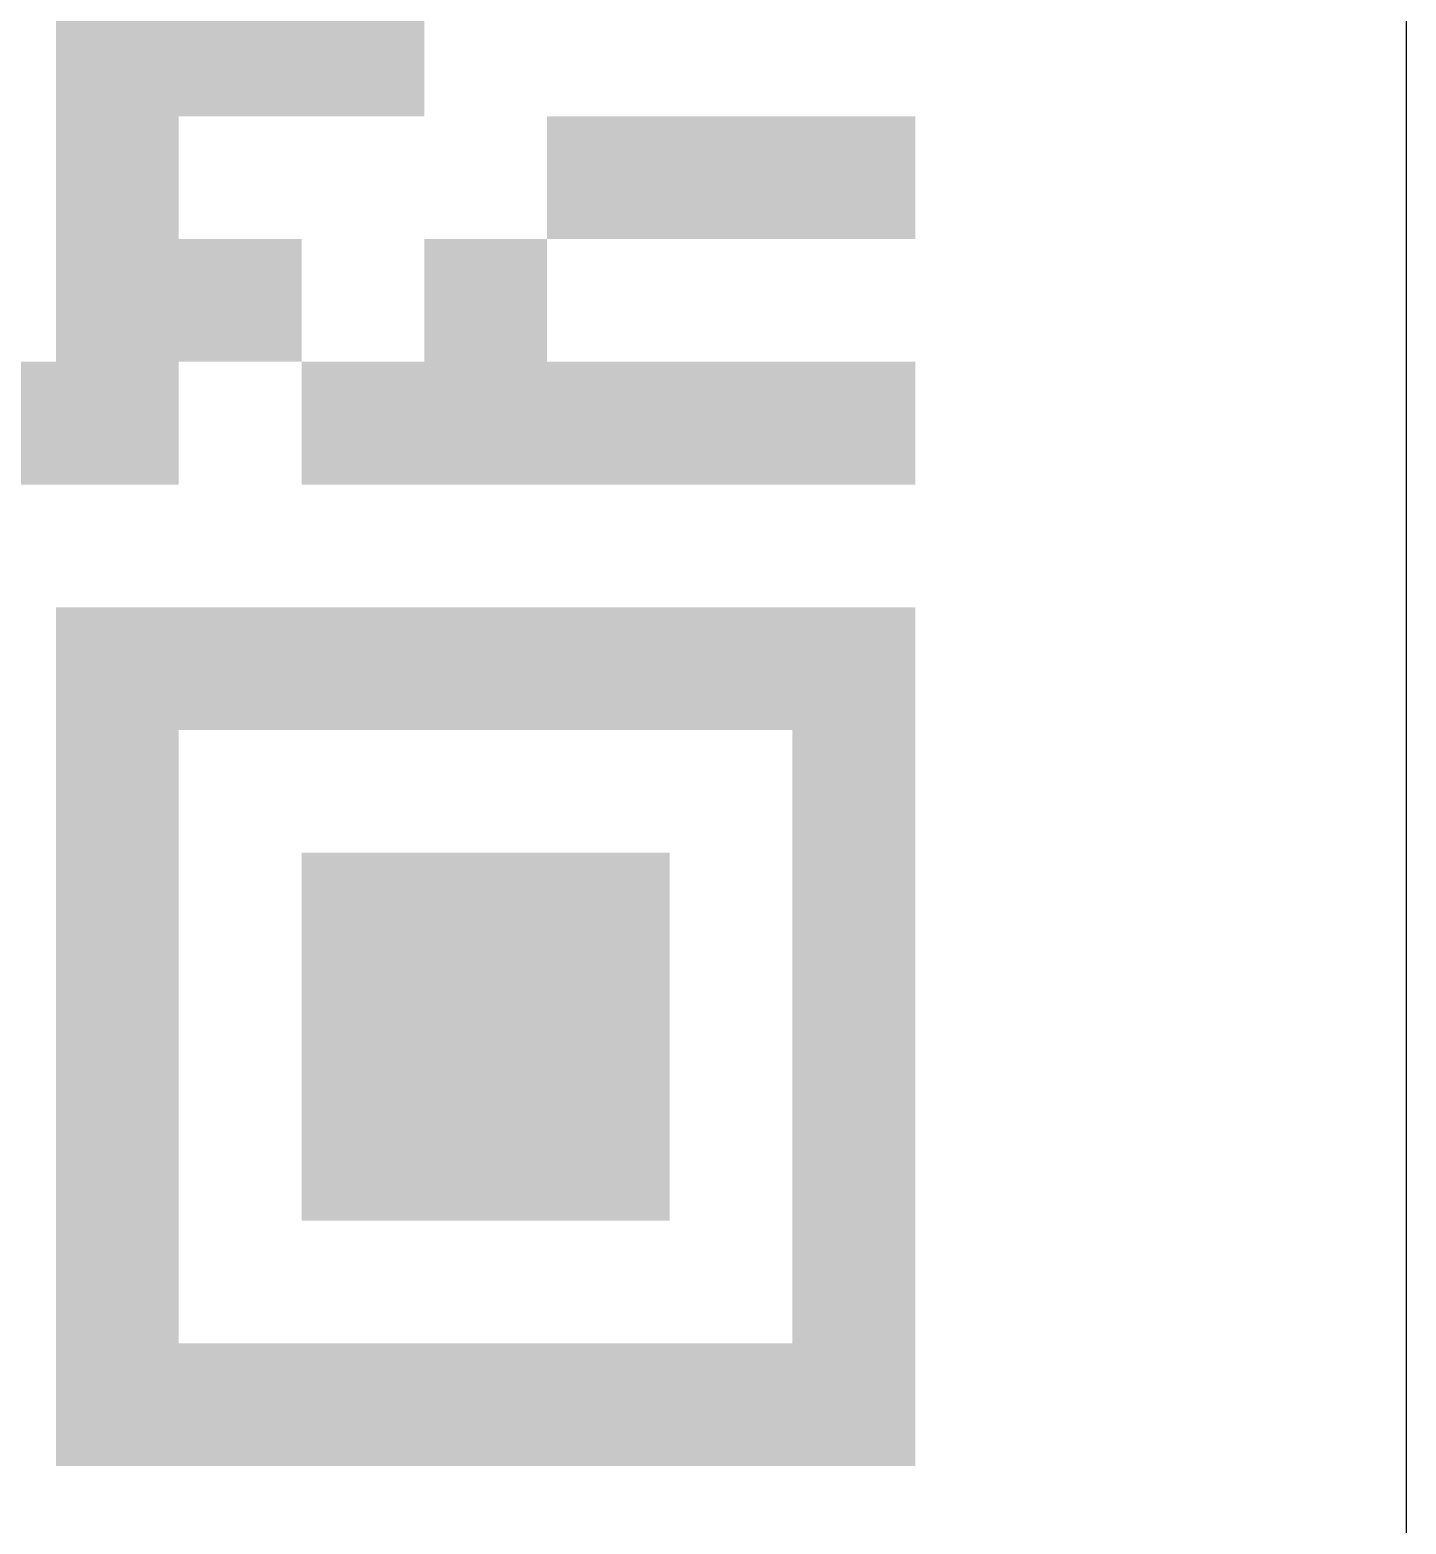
# Paper-space layout 'A0 - Portrait' of a CAD drawing. Header units: millimetres. Extents: x 0 to 841, y 0 to 1189.
# Drawn here: x 814.085 to 817.449, y 1145.858 to 1149.512 of the extents above; entities that cross this region are included whole.
import ezdxf
from ezdxf.enums import TextEntityAlignment as Align

# ---------------------------------------------------------------- set-up
doc = ezdxf.new("R2010")
doc.units = ezdxf.units.MM
for name, color, linetype in [('CDL_TITLE_BLOCK', 7, 'Continuous'), ('CDL_TITLE_BLOCK_CYAN', 4, 'Continuous'), ('CDL_TITLE_BLOCK_RED', 1, 'Continuous')]:
    doc.layers.add(name, color=color, linetype=linetype)
doc.styles.add('RHI_HEADER2017-H1_5', font='arial.ttf', dxfattribs={"height": 1.5})
doc.styles.add('RHI_HEADER2017-H2', font='arial.ttf', dxfattribs={"height": 2})
doc.styles.add('RHI_HEADER2017-H3', font='arial.ttf', dxfattribs={"height": 3})
doc.styles.add('RHI_HEADER2017-H4', font='arial.ttf', dxfattribs={"height": 4})

# ---------------------------------------------------------------- blocks, each defined once
blk = doc.blocks.new('PORTRAIT_DIN_TITLEBLOCK_REV06_ISO7200')
at = {"layer": 'CDL_TITLE_BLOCK_CYAN'}
h = blk.add_hatch(color=256, dxfattribs=at)
h.dxf.hatch_style = 1
h.paths.add_polyline_path([(-16.5509, -29.4), (-16.8509, -29.4), (-16.8509, -29.7), (-16.5509, -29.7)])
h = blk.add_hatch(color=256, dxfattribs=at)
h.dxf.hatch_style = 1
h.paths.add_polyline_path([(-16.2509, -29.7), (-16.2509, -29.4), (-16.5509, -29.4), (-16.5509, -29.7)])
h = blk.add_hatch(color=256, dxfattribs=at)
h.dxf.hatch_style = 1
h.paths.add_polyline_path([(-16.2509, -29.7), (-15.9509, -29.7), (-15.9509, -29.4), (-16.2509, -29.4)])
h = blk.add_hatch(color=256, dxfattribs=at)
h.dxf.hatch_style = 1
h.paths.add_polyline_path([(-16.5509, -29.7), (-16.8509, -29.7), (-16.8509, -30), (-16.5509, -30)])
h = blk.add_hatch(color=256, dxfattribs=at)
h.dxf.hatch_style = 1
h.paths.add_polyline_path([(-15.3509, -29.7), (-15.6509, -29.7), (-15.6509, -30), (-15.3509, -30)])
h = blk.add_hatch(color=256, dxfattribs=at)
h.dxf.hatch_style = 1
h.paths.add_polyline_path([(-15.0509, -29.7), (-15.3509, -29.7), (-15.3509, -30), (-15.0509, -30)])
h = blk.add_hatch(color=256, dxfattribs=at)
h.dxf.hatch_style = 1
h.paths.add_polyline_path([(-15.0509, -29.7), (-15.0509, -30), (-14.7509, -30), (-14.7509, -29.7)])
h = blk.add_hatch(color=256, dxfattribs=at)
h.dxf.hatch_style = 1
h.paths.add_polyline_path([(-16.5509, -30), (-16.8509, -30), (-16.8509, -30.3), (-16.5509, -30.3)])
h = blk.add_hatch(color=256, dxfattribs=at)
h.dxf.hatch_style = 1
h.paths.add_polyline_path([(-16.2509, -30), (-16.5509, -30), (-16.5509, -30.3), (-16.2509, -30.3)])
h = blk.add_hatch(color=256, dxfattribs=at)
h.dxf.hatch_style = 1
h.paths.add_polyline_path([(-15.9509, -30.3), (-15.6509, -30.3), (-15.6509, -30), (-15.9509, -30)])
h = blk.add_hatch(color=256, dxfattribs=at)
h.dxf.hatch_style = 1
h.paths.add_polyline_path([(-16.8509, -30.6), (-16.8509, -30.3), (-17.1509, -30.3), (-17.1509, -30.6)])
h = blk.add_hatch(color=256, dxfattribs=at)
h.dxf.hatch_style = 1
h.paths.add_polyline_path([(-16.5509, -30.3), (-16.8509, -30.3), (-16.8509, -30.6), (-16.5509, -30.6)])
h = blk.add_hatch(color=256, dxfattribs=at)
h.dxf.hatch_style = 1
h.paths.add_polyline_path([(-15.9509, -30.6), (-15.9509, -30.3), (-16.2509, -30.3), (-16.2509, -30.6)])
h = blk.add_hatch(color=256, dxfattribs=at)
h.dxf.hatch_style = 1
h.paths.add_polyline_path([(-15.9509, -30.6), (-15.6509, -30.6), (-15.6509, -30.3), (-15.9509, -30.3)])
h = blk.add_hatch(color=256, dxfattribs=at)
h.dxf.hatch_style = 1
h.paths.add_polyline_path([(-15.6509, -30.3), (-15.6509, -30.6), (-15.3509, -30.6), (-15.3509, -30.3)])
h = blk.add_hatch(color=256, dxfattribs=at)
h.dxf.hatch_style = 1
h.paths.add_polyline_path([(-15.3509, -30.3), (-15.3509, -30.6), (-15.0509, -30.6), (-15.0509, -30.3)])
h = blk.add_hatch(color=256, dxfattribs=at)
h.dxf.hatch_style = 1
h.paths.add_polyline_path([(-15.0509, -30.3), (-15.0509, -30.6), (-14.7509, -30.6), (-14.7509, -30.3)])
h = blk.add_hatch(color=256, dxfattribs=at)
h.dxf.hatch_style = 1
h.paths.add_polyline_path([(-16.5509, -31.2), (-16.5509, -30.9), (-16.8509, -30.9), (-16.8509, -31.2)])
h = blk.add_hatch(color=256, dxfattribs=at)
h.dxf.hatch_style = 1
h.paths.add_polyline_path([(-16.5509, -31.2), (-16.2509, -31.2), (-16.2509, -30.9), (-16.5509, -30.9)])
h = blk.add_hatch(color=256, dxfattribs=at)
h.dxf.hatch_style = 1
h.paths.add_polyline_path([(-15.9509, -31.2), (-15.9509, -30.9), (-16.2509, -30.9), (-16.2509, -31.2)])
h = blk.add_hatch(color=256, dxfattribs=at)
h.dxf.hatch_style = 1
h.paths.add_polyline_path([(-15.9509, -31.2), (-15.6509, -31.2), (-15.6509, -30.9), (-15.9509, -30.9)])
h = blk.add_hatch(color=256, dxfattribs=at)
h.dxf.hatch_style = 1
h.paths.add_polyline_path([(-15.6509, -30.9), (-15.6509, -31.2), (-15.3509, -31.2), (-15.3509, -30.9)])
h = blk.add_hatch(color=256, dxfattribs=at)
h.dxf.hatch_style = 1
h.paths.add_polyline_path([(-15.3509, -30.9), (-15.3509, -31.2), (-15.0509, -31.2), (-15.0509, -30.9)])
h = blk.add_hatch(color=256, dxfattribs=at)
h.dxf.hatch_style = 1
h.paths.add_polyline_path([(-15.0509, -31.2), (-14.7509, -31.2), (-14.7509, -30.9), (-15.0509, -30.9)])
h = blk.add_hatch(color=256, dxfattribs=at)
h.dxf.hatch_style = 1
h.paths.add_polyline_path([(-16.8509, -31.2), (-16.8509, -31.5), (-16.5509, -31.5), (-16.5509, -31.2)])
h = blk.add_hatch(color=256, dxfattribs=at)
h.dxf.hatch_style = 1
h.paths.add_polyline_path([(-15.0509, -31.5), (-14.7509, -31.5), (-14.7509, -31.2), (-15.0509, -31.2)])
h = blk.add_hatch(color=256, dxfattribs=at)
h.dxf.hatch_style = 1
h.paths.add_polyline_path([(-16.5509, -31.5), (-16.8509, -31.5), (-16.8509, -31.8), (-16.5509, -31.8)])
h = blk.add_hatch(color=256, dxfattribs=at)
h.dxf.hatch_style = 1
h.paths.add_polyline_path([(-15.9509, -31.5), (-16.2509, -31.5), (-16.2509, -31.8), (-15.9509, -31.8)])
h = blk.add_hatch(color=256, dxfattribs=at)
h.dxf.hatch_style = 1
h.paths.add_polyline_path([(-15.6509, -31.5), (-15.9509, -31.5), (-15.9509, -31.8), (-15.6509, -31.8)])
h = blk.add_hatch(color=256, dxfattribs=at)
h.dxf.hatch_style = 1
h.paths.add_polyline_path([(-15.3509, -31.5), (-15.6509, -31.5), (-15.6509, -31.8), (-15.3509, -31.8)])
h = blk.add_hatch(color=256, dxfattribs=at)
h.dxf.hatch_style = 1
h.paths.add_polyline_path([(-15.0509, -31.5), (-15.0509, -31.8), (-14.7509, -31.8), (-14.7509, -31.5)])
h = blk.add_hatch(color=256, dxfattribs=at)
h.dxf.hatch_style = 1
h.paths.add_polyline_path([(-16.8509, -31.8), (-16.8509, -32.1), (-16.5509, -32.1), (-16.5509, -31.8)])
h = blk.add_hatch(color=256, dxfattribs=at)
h.dxf.hatch_style = 1
h.paths.add_polyline_path([(-16.2509, -31.8), (-16.2509, -32.1), (-15.9509, -32.1), (-15.9509, -31.8)])
h = blk.add_hatch(color=256, dxfattribs=at)
h.dxf.hatch_style = 1
h.paths.add_polyline_path([(-15.9509, -31.8), (-15.9509, -32.1), (-15.6509, -32.1), (-15.6509, -31.8)])
h = blk.add_hatch(color=256, dxfattribs=at)
h.dxf.hatch_style = 1
h.paths.add_polyline_path([(-15.6509, -31.8), (-15.6509, -32.1), (-15.3509, -32.1), (-15.3509, -31.8)])
h = blk.add_hatch(color=256, dxfattribs=at)
h.dxf.hatch_style = 1
h.paths.add_polyline_path([(-14.7509, -31.8), (-15.0509, -31.8), (-15.0509, -32.1), (-14.7509, -32.1)])
h = blk.add_hatch(color=256, dxfattribs=at)
h.dxf.hatch_style = 1
h.paths.add_polyline_path([(-16.8509, -32.1), (-16.8509, -32.4), (-16.5509, -32.4), (-16.5509, -32.1)])
h = blk.add_hatch(color=256, dxfattribs=at)
h.dxf.hatch_style = 1
h.paths.add_polyline_path([(-16.2509, -32.1), (-16.2509, -32.4), (-15.9509, -32.4), (-15.9509, -32.1)])
h = blk.add_hatch(color=256, dxfattribs=at)
h.dxf.hatch_style = 1
h.paths.add_polyline_path([(-15.9509, -32.1), (-15.9509, -32.4), (-15.6509, -32.4), (-15.6509, -32.1)])
h = blk.add_hatch(color=256, dxfattribs=at)
h.dxf.hatch_style = 1
h.paths.add_polyline_path([(-15.6509, -32.1), (-15.6509, -32.4), (-15.3509, -32.4), (-15.3509, -32.1)])
h = blk.add_hatch(color=256, dxfattribs=at)
h.dxf.hatch_style = 1
h.paths.add_polyline_path([(-14.7509, -32.1), (-15.0509, -32.1), (-15.0509, -32.4), (-14.7509, -32.4)])
h = blk.add_hatch(color=256, dxfattribs=at)
h.dxf.hatch_style = 1
h.paths.add_polyline_path([(-16.8509, -32.4), (-16.8509, -32.7), (-16.5509, -32.7), (-16.5509, -32.4)])
h = blk.add_hatch(color=256, dxfattribs=at)
h.dxf.hatch_style = 1
h.paths.add_polyline_path([(-15.0509, -32.4), (-15.0509, -32.7), (-14.7509, -32.7), (-14.7509, -32.4)])
h = blk.add_hatch(color=256, dxfattribs=at)
h.dxf.hatch_style = 1
h.paths.add_polyline_path([(-16.5509, -32.7), (-16.8509, -32.7), (-16.8509, -33), (-16.5509, -33)])
h = blk.add_hatch(color=256, dxfattribs=at)
h.dxf.hatch_style = 1
h.paths.add_polyline_path([(-16.5509, -32.7), (-16.5509, -33), (-16.2509, -33), (-16.2509, -32.7)])
h = blk.add_hatch(color=256, dxfattribs=at)
h.dxf.hatch_style = 1
h.paths.add_polyline_path([(-16.2509, -32.7), (-16.2509, -33), (-15.9509, -33), (-15.9509, -32.7)])
h = blk.add_hatch(color=256, dxfattribs=at)
h.dxf.hatch_style = 1
h.paths.add_polyline_path([(-15.9509, -33), (-15.6509, -33), (-15.6509, -32.7), (-15.9509, -32.7)])
h = blk.add_hatch(color=256, dxfattribs=at)
h.dxf.hatch_style = 1
h.paths.add_polyline_path([(-15.6509, -33), (-15.3509, -33), (-15.3509, -32.7), (-15.6509, -32.7)])
h = blk.add_hatch(color=256, dxfattribs=at)
h.dxf.hatch_style = 1
h.paths.add_polyline_path([(-15.3509, -33), (-15.0509, -33), (-15.0509, -32.7), (-15.3509, -32.7)])
h = blk.add_hatch(color=256, dxfattribs=at)
h.dxf.hatch_style = 1
h.paths.add_polyline_path([(-14.7509, -32.7), (-15.0509, -32.7), (-15.0509, -33), (-14.7509, -33)])
blk.add_lwpolyline([(-23.4509, -34.2), (-23.4509, -24.3), (-13.5509, -24.3), (-13.5509, -34.2)], close=True, dxfattribs=at)
at = {"layer": 'CDL_TITLE_BLOCK', "style": 'RHI_HEADER2017-H4'}
for tag, p in [('GEN-TITLE-SCA{5.42}', (-29.0229, -9.75)), ('OF', (-4.5, -5.75)), ('PA.', (-4.5, -17.25)), ('REV', (-4.5, -43.25)), ('DWG_NO', (-4.5, -63)), ('SIZE', (-4.5, -84))]:
    blk.add_attdef(tag, text='', height=3.5, rotation=90, dxfattribs=at).set_placement(p, align=Align.MIDDLE_CENTER)
at = {"layer": 'CDL_TITLE_BLOCK'}
for tag, height, style, p in [('UNIT_DISCRIPTION_1_2ND_LANGUAGE', 2, 'RHI_HEADER2017-H2', (-8.4079, -178.5)), ('UNIT_DISCRIPTION_2_2ND_LANGUAGE', 2, 'RHI_HEADER2017-H2', (-4.9079, -178.5)), ('UNIT_DISCRIPTION_1_1ST_LANGUAGE', 2, 'RHI_HEADER2017-H2', (-20.9079, -178.5)), ('UNIT_DISCRIPTION_2_1ST_LANGUAGE', 2, 'RHI_HEADER2017-H2', (-17.4079, -178.5)), ('UNIT_2ND_LANGUAGE', 3, 'RHI_HEADER2017-H3', (-11.6119, -178.5)), ('UNIT_1ST_LANGUAGE', 3, 'RHI_HEADER2017-H3', (-24.1119, -178.5)), ('COUNTRY_CONSIGNEE', 2, 'RHI_HEADER2017-H2', (-43.9079, -178.5)), ('CONSIGNEE-1', 3, 'RHI_HEADER2017-H3', (-51.6119, -178.5)), ('CONSIGNEE-2', 3, 'RHI_HEADER2017-H3', (-47.1119, -178.5)), ('COUNTRY_CLIENT', 2, 'RHI_HEADER2017-H2', (-32.4079, -178.5)), ('CLIENT', 3, 'RHI_HEADER2017-H3', (-35.6119, -178.5))]:
    blk.add_attdef(tag, text='', height=height, rotation=90, dxfattribs=dict(at, style=style)).set_placement(p, align=Align.BOTTOM_LEFT)
at = {"layer": 'CDL_TITLE_BLOCK_CYAN', "style": 'RHI_HEADER2017-H2'}
for tag, p in [('REV_4_MODIFICATION', (-109.8154, -105.4006)), ('REV_3_MODIFICATION', (-104.0654, -105.4006)), ('REV_2_MODIFICATION', (-98.5654, -105.4006)), ('REV_1_MODIFICATION', (-93.0654, -105.4006))]:
    blk.add_attdef(tag, text='', height=2, rotation=90, dxfattribs=at).set_placement(p, align=Align.MIDDLE_LEFT)
for tag, p in [('REV_4_CHECKED_BY', (-109.8154, -113.9006)), ('REV_3_CHECKED_BY', (-104.0654, -113.9006)), ('REV_2_CHECKED_BY', (-98.5654, -113.9006)), ('REV_1_CHECKED_BY', (-93.0654, -113.9006)), ('REV_4_CHECKING_DATE', (-109.8154, -128.4006)), ('REV_3_CHECKING_DATE', (-104.0654, -128.4006)), ('REV_2_CHECKING_DATE', (-98.5654, -128.4006)), ('REV_1_CHECKING_DATE', (-93.0654, -128.4006)), ('REV_4_DRAWN_BY', (-109.8154, -142.9006)), ('REV_3_DRAWN_BY', (-104.0654, -142.9006)), ('REV_2_DRAWN_BY', (-98.5654, -142.9006)), ('REV_1_DRAWN_BY', (-93.0654, -142.9006)), ('REV_4_DATE_DRAWN', (-109.8154, -157.4006)), ('REV_3_DATE_DRAWN', (-104.0654, -157.4006)), ('REV_2_DATE_DRAWN', (-98.5654, -157.4006)), ('REV_1_DATE_DRAWN', (-93.0654, -157.4006)), ('REV_4_STATE', (-109.8154, -169.0504)), ('REV_3_STATE', (-104.0654, -169.0504)), ('REV_2_STATE', (-98.5654, -169.0504)), ('REV_1_STATE', (-93.0654, -169.0504)), ('REV_4', (-109.8154, -176.3501)), ('REV_3', (-104.0654, -176.3501)), ('REV_2', (-98.5654, -176.3501)), ('REV_1', (-93.0654, -176.3501))]:
    blk.add_attdef(tag, text='', height=2, rotation=90, dxfattribs=at).set_placement(p, align=Align.MIDDLE_CENTER)
at = {"layer": 'CDL_TITLE_BLOCK_RED'}
for tag, height, style, p in [('FORMER', 1.5, 'RHI_HEADER2017-H1_5', (-15.9536, -9.75)), ('CHECKED_BY', 2, 'RHI_HEADER2017-H2', (-26.7518, -46)), ('DRAWN_BY', 2, 'RHI_HEADER2017-H2', (-31.2518, -46)), ('CHECKING_DATE', 2, 'RHI_HEADER2017-H2', (-26.7518, -62)), ('CREATION_DATE', 2, 'RHI_HEADER2017-H2', (-31.2518, -62.2064)), ('APPR_AS_CORR', 1.5, 'RHI_HEADER2017-H1_5', (-142.3154, -88.4)), ('REV_RESUB', 1.5, 'RHI_HEADER2017-H1_5', (-137.8154, -88.4)), ('APPROVED', 1.5, 'RHI_HEADER2017-H1_5', (-146.8154, -88.4)), ('REJECTED', 1.5, 'RHI_HEADER2017-H1_5', (-133.3154, -88.4))]:
    blk.add_attdef(tag, text='', height=height, rotation=90, dxfattribs=dict(at, style=style)).set_placement(p, align=Align.MIDDLE_CENTER)
at = {"layer": 'CDL_TITLE_BLOCK_RED', "style": 'RHI_HEADER2017-H3'}
for tag, p in [('APPROVAL_DATE', (-122.3154, -157.5)), ('APPROVAL_BY', (-128.3154, -157.5)), ('APPROVAL_COMPANY', (-152.8154, -173.4))]:
    blk.add_attdef(tag, text='', height=3, rotation=90, dxfattribs=at).set_placement(p, align=Align.MIDDLE_LEFT)
blk = doc.blocks.new('PORTRAIT_DIN_TITLEBLOCK_REV07_ISO7200')
at = {"layer": 'CDL_TITLE_BLOCK_CYAN'}
h = blk.add_hatch(color=256, dxfattribs=at)
h.dxf.hatch_style = 1
h.paths.add_polyline_path([(-16.5509, -29.4), (-16.8509, -29.4), (-16.8509, -29.7), (-16.5509, -29.7)])
h = blk.add_hatch(color=256, dxfattribs=at)
h.dxf.hatch_style = 1
h.paths.add_polyline_path([(-16.2509, -29.7), (-16.2509, -29.4), (-16.5509, -29.4), (-16.5509, -29.7)])
h = blk.add_hatch(color=256, dxfattribs=at)
h.dxf.hatch_style = 1
h.paths.add_polyline_path([(-16.2509, -29.7), (-15.9509, -29.7), (-15.9509, -29.4), (-16.2509, -29.4)])
h = blk.add_hatch(color=256, dxfattribs=at)
h.dxf.hatch_style = 1
h.paths.add_polyline_path([(-16.5509, -29.7), (-16.8509, -29.7), (-16.8509, -30), (-16.5509, -30)])
h = blk.add_hatch(color=256, dxfattribs=at)
h.dxf.hatch_style = 1
h.paths.add_polyline_path([(-15.3509, -29.7), (-15.6509, -29.7), (-15.6509, -30), (-15.3509, -30)])
h = blk.add_hatch(color=256, dxfattribs=at)
h.dxf.hatch_style = 1
h.paths.add_polyline_path([(-15.0509, -29.7), (-15.3509, -29.7), (-15.3509, -30), (-15.0509, -30)])
h = blk.add_hatch(color=256, dxfattribs=at)
h.dxf.hatch_style = 1
h.paths.add_polyline_path([(-15.0509, -29.7), (-15.0509, -30), (-14.7509, -30), (-14.7509, -29.7)])
h = blk.add_hatch(color=256, dxfattribs=at)
h.dxf.hatch_style = 1
h.paths.add_polyline_path([(-16.5509, -30), (-16.8509, -30), (-16.8509, -30.3), (-16.5509, -30.3)])
h = blk.add_hatch(color=256, dxfattribs=at)
h.dxf.hatch_style = 1
h.paths.add_polyline_path([(-16.2509, -30), (-16.5509, -30), (-16.5509, -30.3), (-16.2509, -30.3)])
h = blk.add_hatch(color=256, dxfattribs=at)
h.dxf.hatch_style = 1
h.paths.add_polyline_path([(-15.9509, -30.3), (-15.6509, -30.3), (-15.6509, -30), (-15.9509, -30)])
h = blk.add_hatch(color=256, dxfattribs=at)
h.dxf.hatch_style = 1
h.paths.add_polyline_path([(-16.8509, -30.6), (-16.8509, -30.3), (-17.1509, -30.3), (-17.1509, -30.6)])
h = blk.add_hatch(color=256, dxfattribs=at)
h.dxf.hatch_style = 1
h.paths.add_polyline_path([(-16.5509, -30.3), (-16.8509, -30.3), (-16.8509, -30.6), (-16.5509, -30.6)])
h = blk.add_hatch(color=256, dxfattribs=at)
h.dxf.hatch_style = 1
h.paths.add_polyline_path([(-15.9509, -30.6), (-15.9509, -30.3), (-16.2509, -30.3), (-16.2509, -30.6)])
h = blk.add_hatch(color=256, dxfattribs=at)
h.dxf.hatch_style = 1
h.paths.add_polyline_path([(-15.9509, -30.6), (-15.6509, -30.6), (-15.6509, -30.3), (-15.9509, -30.3)])
h = blk.add_hatch(color=256, dxfattribs=at)
h.dxf.hatch_style = 1
h.paths.add_polyline_path([(-15.6509, -30.3), (-15.6509, -30.6), (-15.3509, -30.6), (-15.3509, -30.3)])
h = blk.add_hatch(color=256, dxfattribs=at)
h.dxf.hatch_style = 1
h.paths.add_polyline_path([(-15.3509, -30.3), (-15.3509, -30.6), (-15.0509, -30.6), (-15.0509, -30.3)])
h = blk.add_hatch(color=256, dxfattribs=at)
h.dxf.hatch_style = 1
h.paths.add_polyline_path([(-15.0509, -30.3), (-15.0509, -30.6), (-14.7509, -30.6), (-14.7509, -30.3)])
h = blk.add_hatch(color=256, dxfattribs=at)
h.dxf.hatch_style = 1
h.paths.add_polyline_path([(-16.5509, -31.2), (-16.5509, -30.9), (-16.8509, -30.9), (-16.8509, -31.2)])
h = blk.add_hatch(color=256, dxfattribs=at)
h.dxf.hatch_style = 1
h.paths.add_polyline_path([(-16.5509, -31.2), (-16.2509, -31.2), (-16.2509, -30.9), (-16.5509, -30.9)])
h = blk.add_hatch(color=256, dxfattribs=at)
h.dxf.hatch_style = 1
h.paths.add_polyline_path([(-15.9509, -31.2), (-15.9509, -30.9), (-16.2509, -30.9), (-16.2509, -31.2)])
h = blk.add_hatch(color=256, dxfattribs=at)
h.dxf.hatch_style = 1
h.paths.add_polyline_path([(-15.9509, -31.2), (-15.6509, -31.2), (-15.6509, -30.9), (-15.9509, -30.9)])
h = blk.add_hatch(color=256, dxfattribs=at)
h.dxf.hatch_style = 1
h.paths.add_polyline_path([(-15.6509, -30.9), (-15.6509, -31.2), (-15.3509, -31.2), (-15.3509, -30.9)])
h = blk.add_hatch(color=256, dxfattribs=at)
h.dxf.hatch_style = 1
h.paths.add_polyline_path([(-15.3509, -30.9), (-15.3509, -31.2), (-15.0509, -31.2), (-15.0509, -30.9)])
h = blk.add_hatch(color=256, dxfattribs=at)
h.dxf.hatch_style = 1
h.paths.add_polyline_path([(-15.0509, -31.2), (-14.7509, -31.2), (-14.7509, -30.9), (-15.0509, -30.9)])
h = blk.add_hatch(color=256, dxfattribs=at)
h.dxf.hatch_style = 1
h.paths.add_polyline_path([(-16.8509, -31.2), (-16.8509, -31.5), (-16.5509, -31.5), (-16.5509, -31.2)])
h = blk.add_hatch(color=256, dxfattribs=at)
h.dxf.hatch_style = 1
h.paths.add_polyline_path([(-15.0509, -31.5), (-14.7509, -31.5), (-14.7509, -31.2), (-15.0509, -31.2)])
h = blk.add_hatch(color=256, dxfattribs=at)
h.dxf.hatch_style = 1
h.paths.add_polyline_path([(-16.5509, -31.5), (-16.8509, -31.5), (-16.8509, -31.8), (-16.5509, -31.8)])
h = blk.add_hatch(color=256, dxfattribs=at)
h.dxf.hatch_style = 1
h.paths.add_polyline_path([(-15.9509, -31.5), (-16.2509, -31.5), (-16.2509, -31.8), (-15.9509, -31.8)])
h = blk.add_hatch(color=256, dxfattribs=at)
h.dxf.hatch_style = 1
h.paths.add_polyline_path([(-15.6509, -31.5), (-15.9509, -31.5), (-15.9509, -31.8), (-15.6509, -31.8)])
h = blk.add_hatch(color=256, dxfattribs=at)
h.dxf.hatch_style = 1
h.paths.add_polyline_path([(-15.3509, -31.5), (-15.6509, -31.5), (-15.6509, -31.8), (-15.3509, -31.8)])
h = blk.add_hatch(color=256, dxfattribs=at)
h.dxf.hatch_style = 1
h.paths.add_polyline_path([(-15.0509, -31.5), (-15.0509, -31.8), (-14.7509, -31.8), (-14.7509, -31.5)])
h = blk.add_hatch(color=256, dxfattribs=at)
h.dxf.hatch_style = 1
h.paths.add_polyline_path([(-16.8509, -31.8), (-16.8509, -32.1), (-16.5509, -32.1), (-16.5509, -31.8)])
h = blk.add_hatch(color=256, dxfattribs=at)
h.dxf.hatch_style = 1
h.paths.add_polyline_path([(-16.2509, -31.8), (-16.2509, -32.1), (-15.9509, -32.1), (-15.9509, -31.8)])
h = blk.add_hatch(color=256, dxfattribs=at)
h.dxf.hatch_style = 1
h.paths.add_polyline_path([(-15.9509, -31.8), (-15.9509, -32.1), (-15.6509, -32.1), (-15.6509, -31.8)])
h = blk.add_hatch(color=256, dxfattribs=at)
h.dxf.hatch_style = 1
h.paths.add_polyline_path([(-15.6509, -31.8), (-15.6509, -32.1), (-15.3509, -32.1), (-15.3509, -31.8)])
h = blk.add_hatch(color=256, dxfattribs=at)
h.dxf.hatch_style = 1
h.paths.add_polyline_path([(-14.7509, -31.8), (-15.0509, -31.8), (-15.0509, -32.1), (-14.7509, -32.1)])
h = blk.add_hatch(color=256, dxfattribs=at)
h.dxf.hatch_style = 1
h.paths.add_polyline_path([(-16.8509, -32.1), (-16.8509, -32.4), (-16.5509, -32.4), (-16.5509, -32.1)])
h = blk.add_hatch(color=256, dxfattribs=at)
h.dxf.hatch_style = 1
h.paths.add_polyline_path([(-16.2509, -32.1), (-16.2509, -32.4), (-15.9509, -32.4), (-15.9509, -32.1)])
h = blk.add_hatch(color=256, dxfattribs=at)
h.dxf.hatch_style = 1
h.paths.add_polyline_path([(-15.9509, -32.1), (-15.9509, -32.4), (-15.6509, -32.4), (-15.6509, -32.1)])
h = blk.add_hatch(color=256, dxfattribs=at)
h.dxf.hatch_style = 1
h.paths.add_polyline_path([(-15.6509, -32.1), (-15.6509, -32.4), (-15.3509, -32.4), (-15.3509, -32.1)])
h = blk.add_hatch(color=256, dxfattribs=at)
h.dxf.hatch_style = 1
h.paths.add_polyline_path([(-14.7509, -32.1), (-15.0509, -32.1), (-15.0509, -32.4), (-14.7509, -32.4)])
h = blk.add_hatch(color=256, dxfattribs=at)
h.dxf.hatch_style = 1
h.paths.add_polyline_path([(-16.8509, -32.4), (-16.8509, -32.7), (-16.5509, -32.7), (-16.5509, -32.4)])
h = blk.add_hatch(color=256, dxfattribs=at)
h.dxf.hatch_style = 1
h.paths.add_polyline_path([(-15.0509, -32.4), (-15.0509, -32.7), (-14.7509, -32.7), (-14.7509, -32.4)])
h = blk.add_hatch(color=256, dxfattribs=at)
h.dxf.hatch_style = 1
h.paths.add_polyline_path([(-16.5509, -32.7), (-16.8509, -32.7), (-16.8509, -33), (-16.5509, -33)])
h = blk.add_hatch(color=256, dxfattribs=at)
h.dxf.hatch_style = 1
h.paths.add_polyline_path([(-16.5509, -32.7), (-16.5509, -33), (-16.2509, -33), (-16.2509, -32.7)])
h = blk.add_hatch(color=256, dxfattribs=at)
h.dxf.hatch_style = 1
h.paths.add_polyline_path([(-16.2509, -32.7), (-16.2509, -33), (-15.9509, -33), (-15.9509, -32.7)])
h = blk.add_hatch(color=256, dxfattribs=at)
h.dxf.hatch_style = 1
h.paths.add_polyline_path([(-15.9509, -33), (-15.6509, -33), (-15.6509, -32.7), (-15.9509, -32.7)])
h = blk.add_hatch(color=256, dxfattribs=at)
h.dxf.hatch_style = 1
h.paths.add_polyline_path([(-15.6509, -33), (-15.3509, -33), (-15.3509, -32.7), (-15.6509, -32.7)])
h = blk.add_hatch(color=256, dxfattribs=at)
h.dxf.hatch_style = 1
h.paths.add_polyline_path([(-15.3509, -33), (-15.0509, -33), (-15.0509, -32.7), (-15.3509, -32.7)])
h = blk.add_hatch(color=256, dxfattribs=at)
h.dxf.hatch_style = 1
h.paths.add_polyline_path([(-14.7509, -32.7), (-15.0509, -32.7), (-15.0509, -33), (-14.7509, -33)])
blk.add_lwpolyline([(-23.4509, -34.2), (-23.4509, -24.3), (-13.5509, -24.3), (-13.5509, -34.2)], close=True, dxfattribs=at)
at = {"layer": 'CDL_TITLE_BLOCK', "style": 'RHI_HEADER2017-H4'}
for tag, p in [('GEN-TITLE-SCA{5.42}', (-29.0229, -9.75)), ('OF', (-4.5, -5.75)), ('PA.', (-4.5, -17.25)), ('REV', (-4.5, -43.25)), ('DWG_NO', (-4.5, -63)), ('SIZE', (-4.5, -84))]:
    blk.add_attdef(tag, text='', height=3.5, rotation=90, dxfattribs=at).set_placement(p, align=Align.MIDDLE_CENTER)
at = {"layer": 'CDL_TITLE_BLOCK'}
for tag, height, style, p in [('UNIT_DISCRIPTION_1_2ND_LANGUAGE', 2, 'RHI_HEADER2017-H2', (-8.4079, -178.5)), ('UNIT_DISCRIPTION_2_2ND_LANGUAGE', 2, 'RHI_HEADER2017-H2', (-4.9079, -178.5)), ('UNIT_DISCRIPTION_1_1ST_LANGUAGE', 2, 'RHI_HEADER2017-H2', (-20.9079, -178.5)), ('UNIT_DISCRIPTION_2_1ST_LANGUAGE', 2, 'RHI_HEADER2017-H2', (-17.4079, -178.5)), ('UNIT_2ND_LANGUAGE', 3, 'RHI_HEADER2017-H3', (-11.6119, -178.5)), ('UNIT_1ST_LANGUAGE', 3, 'RHI_HEADER2017-H3', (-24.1119, -178.5)), ('COUNTRY_CONSIGNEE', 2, 'RHI_HEADER2017-H2', (-43.9079, -178.5)), ('CONSIGNEE-1', 3, 'RHI_HEADER2017-H3', (-51.6119, -178.5)), ('CONSIGNEE-2', 3, 'RHI_HEADER2017-H3', (-47.1119, -178.5)), ('COUNTRY_CLIENT', 2, 'RHI_HEADER2017-H2', (-32.4079, -178.5)), ('CLIENT', 3, 'RHI_HEADER2017-H3', (-35.6119, -178.5))]:
    blk.add_attdef(tag, text='', height=height, rotation=90, dxfattribs=dict(at, style=style)).set_placement(p, align=Align.BOTTOM_LEFT)
at = {"layer": 'CDL_TITLE_BLOCK_CYAN', "style": 'RHI_HEADER2017-H2'}
for tag, p in [('REV_4_MODIFICATION', (-109.8154, -105.4006)), ('REV_3_MODIFICATION', (-104.0654, -105.4006)), ('REV_2_MODIFICATION', (-98.5654, -105.4006)), ('REV_1_MODIFICATION', (-93.0654, -105.4006))]:
    blk.add_attdef(tag, text='', height=2, rotation=90, dxfattribs=at).set_placement(p, align=Align.MIDDLE_LEFT)
for tag, p in [('REV_4_CHECKED_BY', (-109.8154, -113.9006)), ('REV_3_CHECKED_BY', (-104.0654, -113.9006)), ('REV_2_CHECKED_BY', (-98.5654, -113.9006)), ('REV_1_CHECKED_BY', (-93.0654, -113.9006)), ('REV_4_CHECKING_DATE', (-109.8154, -128.4006)), ('REV_3_CHECKING_DATE', (-104.0654, -128.4006)), ('REV_2_CHECKING_DATE', (-98.5654, -128.4006)), ('REV_1_CHECKING_DATE', (-93.0654, -128.4006)), ('REV_4_DRAWN_BY', (-109.8154, -142.9006)), ('REV_3_DRAWN_BY', (-104.0654, -142.9006)), ('REV_2_DRAWN_BY', (-98.5654, -142.9006)), ('REV_1_DRAWN_BY', (-93.0654, -142.9006)), ('REV_4_DATE_DRAWN', (-109.8154, -157.4006)), ('REV_3_DATE_DRAWN', (-104.0654, -157.4006)), ('REV_2_DATE_DRAWN', (-98.5654, -157.4006)), ('REV_1_DATE_DRAWN', (-93.0654, -157.4006)), ('REV_4_STATE', (-109.8154, -169.0504)), ('REV_3_STATE', (-104.0654, -169.0504)), ('REV_2_STATE', (-98.5654, -169.0504)), ('REV_1_STATE', (-93.0654, -169.0504)), ('REV_4', (-109.8154, -176.3501)), ('REV_3', (-104.0654, -176.3501)), ('REV_2', (-98.5654, -176.3501)), ('REV_1', (-93.0654, -176.3501))]:
    blk.add_attdef(tag, text='', height=2, rotation=90, dxfattribs=at).set_placement(p, align=Align.MIDDLE_CENTER)
at = {"layer": 'CDL_TITLE_BLOCK_RED'}
for tag, height, style, p in [('FORMER', 1.5, 'RHI_HEADER2017-H1_5', (-15.9536, -9.75)), ('CHECKED_BY', 2, 'RHI_HEADER2017-H2', (-26.7518, -46)), ('DRAWN_BY', 2, 'RHI_HEADER2017-H2', (-31.2518, -46)), ('CHECKING_DATE', 2, 'RHI_HEADER2017-H2', (-26.7518, -62)), ('CREATION_DATE', 2, 'RHI_HEADER2017-H2', (-31.2518, -62.2064)), ('APPR_AS_CORR', 1.5, 'RHI_HEADER2017-H1_5', (-142.3154, -88.4)), ('REV_RESUB', 1.5, 'RHI_HEADER2017-H1_5', (-137.8154, -88.4)), ('APPROVED', 1.5, 'RHI_HEADER2017-H1_5', (-146.8154, -88.4)), ('REJECTED', 1.5, 'RHI_HEADER2017-H1_5', (-133.3154, -88.4))]:
    blk.add_attdef(tag, text='', height=height, rotation=90, dxfattribs=dict(at, style=style)).set_placement(p, align=Align.MIDDLE_CENTER)
at = {"layer": 'CDL_TITLE_BLOCK_RED', "style": 'RHI_HEADER2017-H3'}
for tag, p in [('APPROVAL_DATE', (-122.3154, -157.5)), ('APPROVAL_BY', (-128.3154, -157.5)), ('APPROVAL_COMPANY', (-152.8154, -173.4))]:
    blk.add_attdef(tag, text='', height=3, rotation=90, dxfattribs=at).set_placement(p, align=Align.MIDDLE_LEFT)

psp = doc.layouts.new('A0 - Portrait')

# ---------------------------------------------------------------- block references
psp.add_blockref('PORTRAIT_DIN_TITLEBLOCK_REV06_ISO7200', (831, 1179))

# ---------------------------------------------------------------- next in the draw order: block references
at = {"lineweight": 0}
psp.add_blockref('PORTRAIT_DIN_TITLEBLOCK_REV07_ISO7200', (831, 1179), dxfattribs=at)

doc.saveas('drawing.dxf')
